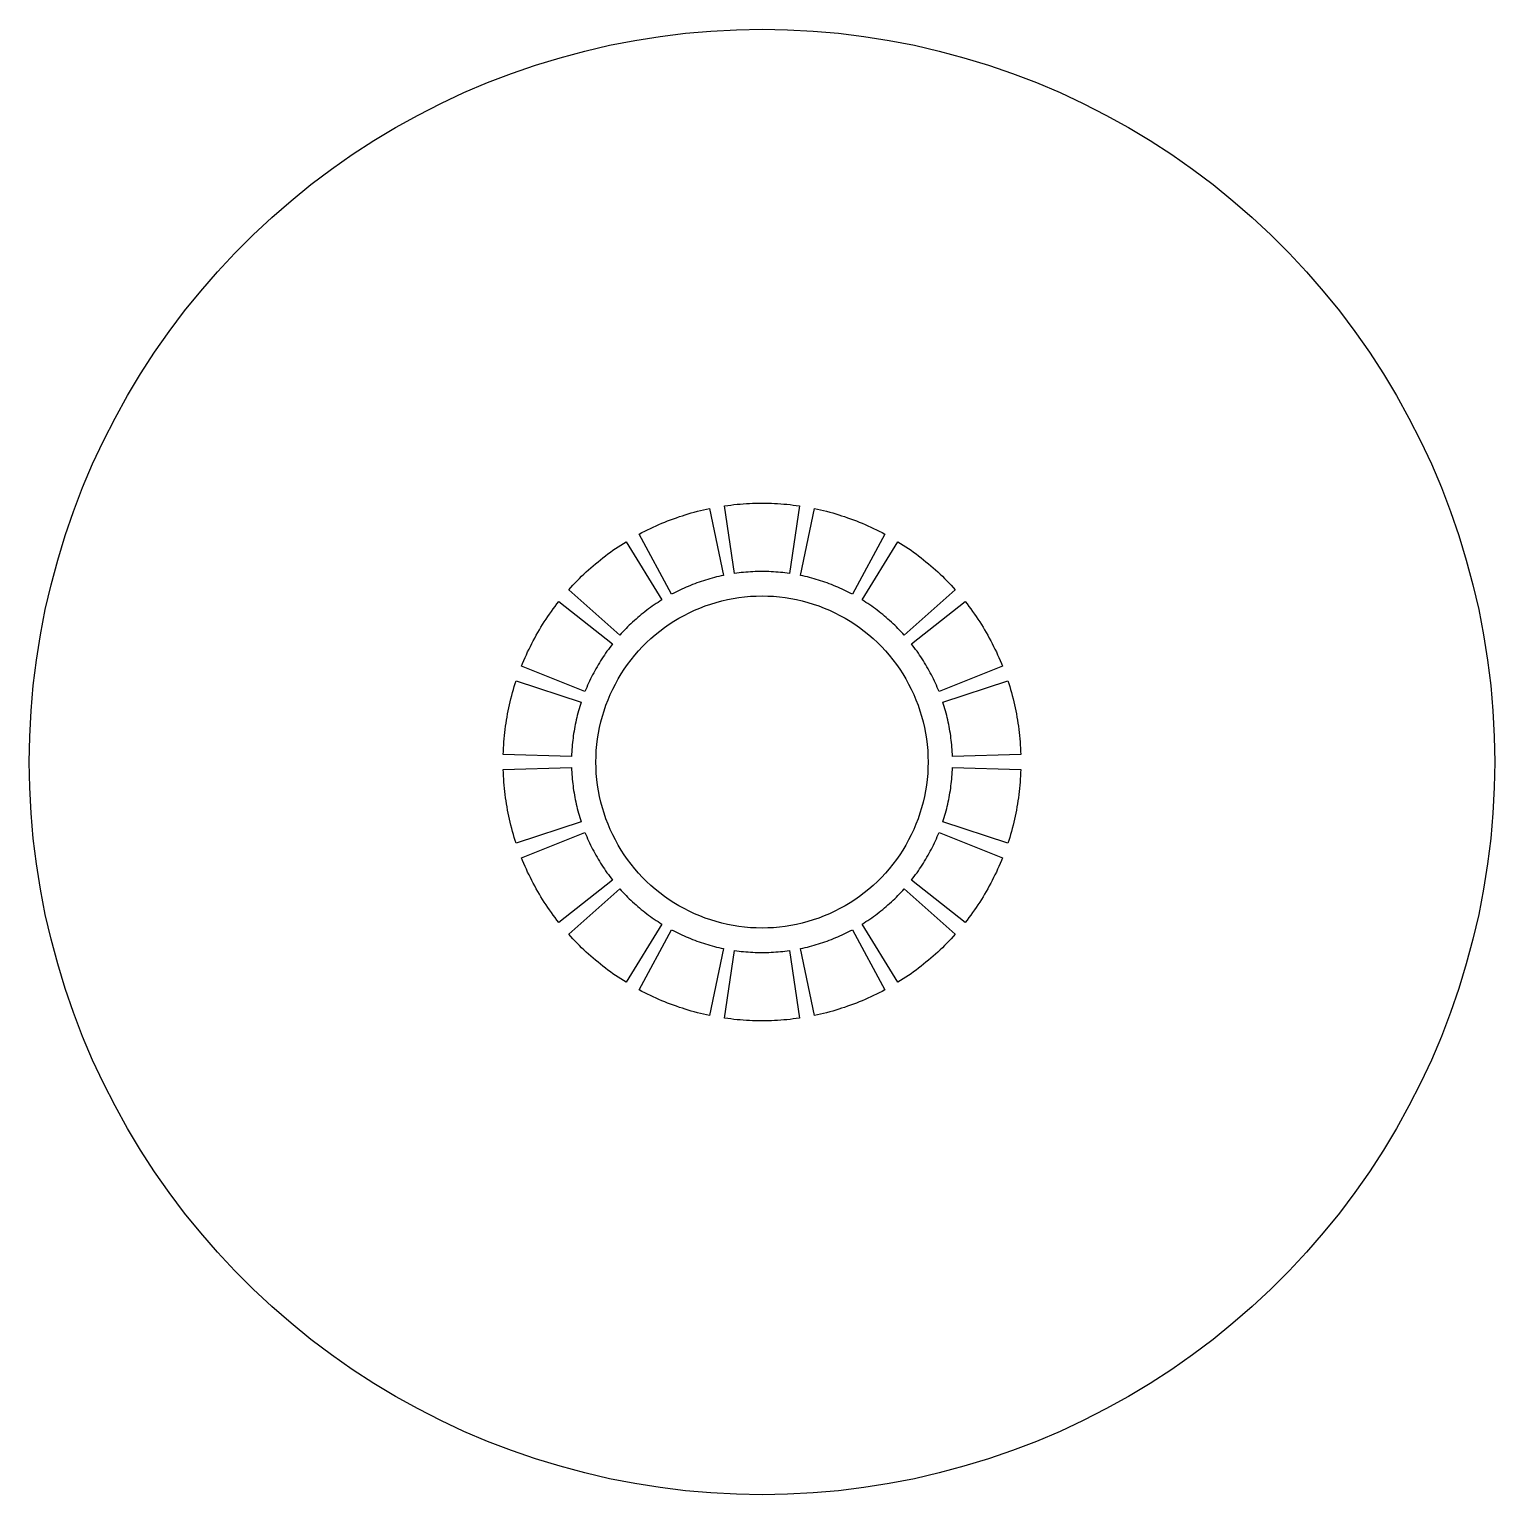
# Model space of a CAD drawing. Header units: metres. Extents: x 0 to 300, y 0 to 300.
import ezdxf

# ---------------------------------------------------------------- set-up
doc = ezdxf.new("R2010")
doc.units = ezdxf.units.M

msp = doc.modelspace()

# ---------------------------------------------------------------- linework, layer by layer
at = {"layer": 'CUT'}
for points in [[(300, 150), (299.9086, 144.7651), (299.6346, 139.5365), (299.1783, 134.3207), (298.5402, 129.124), (297.7212, 123.9528), (296.7221, 118.8132), (295.5444, 113.7117), (294.1893, 108.6544), (292.6585, 103.6475), (290.9539, 98.697), (289.0776, 93.809), (287.0318, 88.9895), (284.8191, 84.2443), (282.4421, 79.5793), (279.9038, 75), (277.2072, 70.5121), (274.3556, 66.1211), (271.3525, 61.8322), (268.2016, 57.6508), (264.9067, 53.5819), (261.4717, 49.6304), (257.901, 45.8012), (254.1988, 42.099), (250.3696, 38.5283), (246.4181, 35.0933), (242.3492, 31.7984), (238.1678, 28.6475), (233.8789, 25.6444), (229.4879, 22.7928), (225, 20.0962), (220.4207, 17.5579), (215.7557, 15.1809), (211.0105, 12.9682), (206.191, 10.9224), (201.303, 9.0461), (196.3525, 7.3415), (191.3456, 5.8107), (186.2883, 4.4556), (181.1868, 3.2779), (176.0472, 2.2788), (170.876, 1.4598), (165.6793, 0.8217), (160.4635, 0.3654), (155.2349, 0.0914), (150, 0), (144.7651, 0.0914), (139.5365, 0.3654), (134.3207, 0.8217), (129.124, 1.4598), (123.9528, 2.2788), (118.8132, 3.2779), (113.7117, 4.4556), (108.6544, 5.8107), (103.6475, 7.3415), (98.697, 9.0461), (93.809, 10.9224), (88.9895, 12.9682), (84.2443, 15.1809), (79.5793, 17.5579), (75, 20.0962), (70.5121, 22.7928), (66.1211, 25.6444), (61.8322, 28.6475), (57.6508, 31.7984), (53.5819, 35.0933), (49.6304, 38.5283), (45.8012, 42.099), (42.099, 45.8012), (38.5283, 49.6304), (35.0933, 53.5819), (31.7984, 57.6508), (28.6475, 61.8322), (25.6444, 66.1211), (22.7928, 70.5121), (20.0962, 75), (17.5579, 79.5793), (15.1809, 84.2443), (12.9682, 88.9895), (10.9224, 93.809), (9.0461, 98.697), (7.3415, 103.6475), (5.8107, 108.6544), (4.4556, 113.7117), (3.2779, 118.8132), (2.2788, 123.9528), (1.4598, 129.124), (0.8217, 134.3207), (0.3654, 139.5365), (0.0914, 144.7651), (0, 150), (0.0914, 155.2349), (0.3654, 160.4635), (0.8217, 165.6793), (1.4598, 170.876), (2.2788, 176.0472), (3.2779, 181.1868), (4.4556, 186.2883), (5.8107, 191.3456), (7.3415, 196.3525), (9.0461, 201.303), (10.9224, 206.191), (12.9682, 211.0105), (15.1809, 215.7557), (17.5579, 220.4207), (20.0962, 225), (22.7928, 229.4879), (25.6444, 233.8789), (28.6475, 238.1678), (31.7984, 242.3492), (35.0933, 246.4181), (38.5283, 250.3696), (42.099, 254.1988), (45.8012, 257.901), (49.6304, 261.4717), (53.5819, 264.9067), (57.6508, 268.2016), (61.8322, 271.3525), (66.1211, 274.3556), (70.5121, 277.2072), (75, 279.9038), (79.5793, 282.4421), (84.2443, 284.8191), (88.9895, 287.0318), (93.809, 289.0776), (98.697, 290.9539), (103.6475, 292.6585), (108.6544, 294.1893), (113.7117, 295.5444), (118.8132, 296.7221), (123.9528, 297.7212), (129.124, 298.5402), (134.3207, 299.1783), (139.5365, 299.6346), (144.7651, 299.9086), (150, 300), (155.2349, 299.9086), (160.4635, 299.6346), (165.6793, 299.1783), (170.876, 298.5402), (176.0472, 297.7212), (181.1868, 296.7221), (186.2883, 295.5444), (191.3456, 294.1893), (196.3525, 292.6585), (201.303, 290.9539), (206.191, 289.0776), (211.0105, 287.0318), (215.7557, 284.8191), (220.4207, 282.4421), (225, 279.9038), (229.4879, 277.2072), (233.8789, 274.3556), (238.1678, 271.3525), (242.3492, 268.2016), (246.4181, 264.9067), (250.3696, 261.4717), (254.1988, 257.901), (257.901, 254.1988), (261.4717, 250.3696), (264.9067, 246.4181), (268.2016, 242.3492), (271.3525, 238.1678), (274.3556, 233.8789), (277.2072, 229.4879), (279.9038, 225), (282.4421, 220.4207), (284.8191, 215.7557), (287.0318, 211.0105), (289.0776, 206.191), (290.9539, 201.303), (292.6585, 196.3525), (294.1893, 191.3456), (295.5444, 186.2883), (296.7221, 181.1868), (297.7212, 176.0472), (298.5402, 170.876), (299.1783, 165.6793), (299.6346, 160.4635), (299.9086, 155.2349)], [(124.8648, 196.6607), (125.4306, 196.9611), (126, 197.2546), (126.5729, 197.5413), (127.1492, 197.8209), (127.7289, 198.0936), (128.3118, 198.3593), (128.8979, 198.6179), (129.4871, 198.8694), (130.0793, 199.1138), (130.6744, 199.351), (131.2723, 199.581), (131.8729, 199.8037), (132.4762, 200.0192), (133.0821, 200.2273), (133.6904, 200.4281), (134.3011, 200.6216), (134.9141, 200.8076), (135.5293, 200.9863), (136.1466, 201.1574), (136.766, 201.3212), (137.3873, 201.4774), (138.0104, 201.6261), (138.6353, 201.7672), (139.2618, 201.9008), (142.0983, 188.1911), (141.6373, 188.0928), (141.1775, 187.989), (140.7189, 187.8796), (140.2618, 187.7646), (139.806, 187.6442), (139.3518, 187.5182), (138.8991, 187.3868), (138.448, 187.2498), (137.9986, 187.1075), (137.551, 186.9597), (137.1051, 186.8066), (136.6612, 186.648), (136.2192, 186.4841), (135.7793, 186.3149), (135.3414, 186.1403), (134.9056, 185.9605), (134.4721, 185.7755), (134.0408, 185.5852), (133.6118, 185.3897), (133.1853, 185.189), (132.7612, 184.9832), (132.3396, 184.7723), (131.9206, 184.5563), (131.5043, 184.3352)], [(142.3395, 202.4435), (142.9739, 202.5322), (143.6094, 202.6133), (144.2458, 202.6867), (144.883, 202.7524), (145.521, 202.8104), (146.1597, 202.8607), (146.7989, 202.9032), (147.4385, 202.9381), (148.0786, 202.9652), (148.7189, 202.9845), (149.3594, 202.9961), (150, 203), (150.6406, 202.9961), (151.2811, 202.9845), (151.9214, 202.9652), (152.5615, 202.9381), (153.2011, 202.9032), (153.8403, 202.8607), (154.479, 202.8104), (155.117, 202.7524), (155.7542, 202.6867), (156.3906, 202.6133), (157.0261, 202.5322), (157.6605, 202.4435), (155.637, 188.5905), (155.1701, 188.6558), (154.7025, 188.7155), (154.2342, 188.7695), (153.7653, 188.8178), (153.2959, 188.8605), (152.8259, 188.8975), (152.3556, 188.9288), (151.8849, 188.9544), (151.4139, 188.9744), (150.9427, 188.9886), (150.4714, 188.9972), (150, 189), (149.5286, 188.9972), (149.0573, 188.9886), (148.5861, 188.9744), (148.1151, 188.9544), (147.6444, 188.9288), (147.1741, 188.8975), (146.7041, 188.8605), (146.2347, 188.8178), (145.7658, 188.7695), (145.2975, 188.7155), (144.8299, 188.6558), (144.363, 188.5905)], [(160.7382, 201.9008), (161.3647, 201.7672), (161.9896, 201.6261), (162.6127, 201.4774), (163.234, 201.3212), (163.8534, 201.1574), (164.4707, 200.9863), (165.0859, 200.8076), (165.6989, 200.6216), (166.3096, 200.4281), (166.9179, 200.2273), (167.5238, 200.0192), (168.1271, 199.8037), (168.7277, 199.581), (169.3256, 199.351), (169.9207, 199.1138), (170.5129, 198.8694), (171.1021, 198.6179), (171.6882, 198.3593), (172.2711, 198.0936), (172.8508, 197.8209), (173.4271, 197.5413), (174, 197.2546), (174.5694, 196.9611), (175.1352, 196.6607), (168.4957, 184.3352), (168.0794, 184.5563), (167.6604, 184.7723), (167.2388, 184.9832), (166.8147, 185.189), (166.3882, 185.3897), (165.9592, 185.5852), (165.5279, 185.7755), (165.0944, 185.9605), (164.6586, 186.1403), (164.2207, 186.3149), (163.7808, 186.4841), (163.3388, 186.648), (162.8949, 186.8066), (162.449, 186.9597), (162.0014, 187.1075), (161.552, 187.2498), (161.1009, 187.3868), (160.6482, 187.5182), (160.194, 187.6442), (159.7382, 187.7646), (159.2811, 187.8796), (158.8225, 187.989), (158.3627, 188.0928), (157.9017, 188.1911)], [(110.4217, 185.25), (110.8507, 185.7258), (111.2853, 186.1963), (111.7257, 186.6616), (112.1716, 187.1216), (112.623, 187.5761), (113.0799, 188.0251), (113.5422, 188.4686), (114.0099, 188.9064), (114.4827, 189.3386), (114.9608, 189.765), (115.444, 190.1856), (115.9323, 190.6004), (116.4255, 191.0092), (116.9236, 191.412), (117.4266, 191.8087), (117.9343, 192.1994), (118.4467, 192.5839), (118.9637, 192.9622), (119.4852, 193.3342), (120.0112, 193.6998), (120.5416, 194.0591), (121.0763, 194.4119), (121.6152, 194.7583), (122.1583, 195.0981), (129.5127, 183.1854), (129.1131, 182.9353), (128.7165, 182.6805), (128.3231, 182.4208), (127.9328, 182.1565), (127.5457, 181.8874), (127.162, 181.6137), (126.7815, 181.3353), (126.4045, 181.0524), (126.0309, 180.7649), (125.6608, 180.473), (125.2942, 180.1766), (124.9313, 179.8757), (124.572, 179.5705), (124.2165, 179.261), (123.8647, 178.9473), (123.5167, 178.6293), (123.1726, 178.3071), (122.8324, 177.9807), (122.4962, 177.6503), (122.164, 177.3159), (121.8359, 176.9774), (121.5118, 176.635), (121.192, 176.2888), (120.8764, 175.9386)], [(177.8417, 195.0981), (178.3848, 194.7583), (178.9237, 194.4119), (179.4584, 194.0591), (179.9888, 193.6998), (180.5148, 193.3342), (181.0363, 192.9622), (181.5533, 192.5839), (182.0657, 192.1994), (182.5734, 191.8087), (183.0764, 191.412), (183.5745, 191.0092), (184.0677, 190.6004), (184.556, 190.1856), (185.0392, 189.765), (185.5173, 189.3386), (185.9901, 188.9064), (186.4578, 188.4686), (186.9201, 188.0251), (187.377, 187.5761), (187.8284, 187.1216), (188.2743, 186.6616), (188.7147, 186.1963), (189.1493, 185.7258), (189.5783, 185.25), (179.1236, 175.9386), (178.808, 176.2888), (178.4882, 176.635), (178.1641, 176.9774), (177.836, 177.3159), (177.5038, 177.6503), (177.1676, 177.9807), (176.8274, 178.3071), (176.4833, 178.6293), (176.1353, 178.9473), (175.7835, 179.261), (175.428, 179.5705), (175.0687, 179.8757), (174.7058, 180.1766), (174.3392, 180.473), (173.9691, 180.7649), (173.5955, 181.0524), (173.2185, 181.3353), (172.838, 181.6137), (172.4543, 181.8874), (172.0672, 182.1565), (171.6769, 182.4208), (171.2835, 182.6805), (170.8869, 182.9353), (170.4873, 183.1854)], [(184, 150), (183.9793, 148.8134), (183.9172, 147.6283), (183.8137, 146.446), (183.6691, 145.2681), (183.4835, 144.096), (183.257, 142.931), (182.9901, 141.7747), (182.6829, 140.6283), (182.3359, 139.4934), (181.9495, 138.3713), (181.5243, 137.2634), (181.0605, 136.171), (180.559, 135.0954), (180.0202, 134.038), (179.4449, 133), (178.8336, 131.9827), (178.1873, 130.9874), (177.5066, 130.0153), (176.7924, 129.0675), (176.0455, 128.1452), (175.2669, 127.2496), (174.4576, 126.3816), (173.6184, 125.5424), (172.7504, 124.7331), (171.8548, 123.9545), (170.9325, 123.2076), (169.9847, 122.4934), (169.0126, 121.8127), (168.0173, 121.1664), (167, 120.5551), (165.962, 119.9798), (164.9046, 119.441), (163.829, 118.9395), (162.7366, 118.4757), (161.6287, 118.0505), (160.5066, 117.6641), (159.3717, 117.3171), (158.2253, 117.0099), (157.069, 116.743), (155.904, 116.5165), (154.7319, 116.3309), (153.554, 116.1863), (152.3717, 116.0828), (151.1866, 116.0207), (150, 116), (148.8134, 116.0207), (147.6283, 116.0828), (146.446, 116.1863), (145.2681, 116.3309), (144.096, 116.5165), (142.931, 116.743), (141.7747, 117.0099), (140.6283, 117.3171), (139.4934, 117.6641), (138.3713, 118.0505), (137.2634, 118.4757), (136.171, 118.9395), (135.0954, 119.441), (134.038, 119.9798), (133, 120.5551), (131.9827, 121.1664), (130.9874, 121.8127), (130.0153, 122.4934), (129.0675, 123.2076), (128.1452, 123.9545), (127.2496, 124.7331), (126.3816, 125.5424), (125.5424, 126.3816), (124.7331, 127.2496), (123.9545, 128.1452), (123.2076, 129.0675), (122.4934, 130.0153), (121.8127, 130.9874), (121.1664, 131.9827), (120.5551, 133), (119.9798, 134.038), (119.441, 135.0954), (118.9395, 136.171), (118.4757, 137.2634), (118.0505, 138.3713), (117.6641, 139.4934), (117.3171, 140.6283), (117.0099, 141.7747), (116.743, 142.931), (116.5165, 144.096), (116.3309, 145.2681), (116.1863, 146.446), (116.0828, 147.6283), (116.0207, 148.8134), (116, 150), (116.0207, 151.1866), (116.0828, 152.3717), (116.1863, 153.554), (116.3309, 154.7319), (116.5165, 155.904), (116.743, 157.069), (117.0099, 158.2253), (117.3171, 159.3717), (117.6641, 160.5066), (118.0505, 161.6287), (118.4757, 162.7366), (118.9395, 163.829), (119.441, 164.9046), (119.9798, 165.962), (120.5551, 167), (121.1664, 168.0173), (121.8127, 169.0126), (122.4934, 169.9847), (123.2076, 170.9325), (123.9545, 171.8548), (124.7331, 172.7504), (125.5424, 173.6184), (126.3816, 174.4576), (127.2496, 175.2669), (128.1452, 176.0455), (129.0675, 176.7924), (130.0153, 177.5066), (130.9874, 178.1873), (131.9827, 178.8336), (133, 179.4449), (134.038, 180.0202), (135.0954, 180.559), (136.171, 181.0605), (137.2634, 181.5243), (138.3713, 181.9495), (139.4934, 182.3359), (140.6283, 182.6829), (141.7747, 182.9901), (142.931, 183.257), (144.096, 183.4835), (145.2681, 183.6691), (146.446, 183.8137), (147.6283, 183.9172), (148.8134, 183.9793), (150, 184), (151.1866, 183.9793), (152.3717, 183.9172), (153.554, 183.8137), (154.7319, 183.6691), (155.904, 183.4835), (157.069, 183.257), (158.2253, 182.9901), (159.3717, 182.6829), (160.5066, 182.3359), (161.6287, 181.9495), (162.7366, 181.5243), (163.829, 181.0605), (164.9046, 180.559), (165.962, 180.0202), (167, 179.4449), (168.0173, 178.8336), (169.0126, 178.1873), (169.9847, 177.5066), (170.9325, 176.7924), (171.8548, 176.0455), (172.7504, 175.2669), (173.6184, 174.4576), (174.4576, 173.6184), (175.2669, 172.7504), (176.0455, 171.8548), (176.7924, 170.9325), (177.5066, 169.9847), (178.1873, 169.0126), (178.8336, 168.0173), (179.4449, 167), (180.0202, 165.962), (180.559, 164.9046), (181.0605, 163.829), (181.5243, 162.7366), (181.9495, 161.6287), (182.3359, 160.5066), (182.6829, 159.3717), (182.9901, 158.2253), (183.257, 157.069), (183.4835, 155.904), (183.6691, 154.7319), (183.8137, 153.554), (183.9172, 152.3717), (183.9793, 151.1866)], [(100.7524, 169.5875), (100.9927, 170.1814), (101.2402, 170.7722), (101.4949, 171.3601), (101.7566, 171.9448), (102.0254, 172.5263), (102.3011, 173.1045), (102.5839, 173.6793), (102.8736, 174.2507), (103.1701, 174.8186), (103.4735, 175.3828), (103.7837, 175.9433), (104.1007, 176.5), (104.4243, 177.0528), (104.7546, 177.6017), (105.0915, 178.1466), (105.435, 178.6873), (105.785, 179.2239), (106.1415, 179.7562), (106.5043, 180.2841), (106.8736, 180.8076), (107.2491, 181.3266), (107.6308, 181.8411), (108.0188, 182.3509), (108.4129, 182.8559), (119.3982, 174.177), (119.1082, 173.8053), (118.8227, 173.4302), (118.5418, 173.0517), (118.2654, 172.6698), (117.9938, 172.2845), (117.7267, 171.8961), (117.4645, 171.5044), (117.2069, 171.1095), (116.9542, 170.7116), (116.7062, 170.3107), (116.4632, 169.9068), (116.225, 169.5), (115.9918, 169.0903), (115.7635, 168.6779), (115.5403, 168.2627), (115.322, 167.8449), (115.1089, 167.4244), (114.9008, 167.0014), (114.6979, 166.5759), (114.5001, 166.148), (114.3075, 165.7178), (114.1202, 165.2852), (113.938, 164.8504), (113.7612, 164.4135)], [(191.5871, 182.8559), (191.9812, 182.3509), (192.3692, 181.8411), (192.7509, 181.3266), (193.1264, 180.8076), (193.4957, 180.2841), (193.8585, 179.7562), (194.215, 179.2239), (194.565, 178.6873), (194.9085, 178.1466), (195.2454, 177.6017), (195.5757, 177.0528), (195.8993, 176.5), (196.2163, 175.9433), (196.5265, 175.3828), (196.8299, 174.8186), (197.1264, 174.2507), (197.4161, 173.6793), (197.6989, 173.1045), (197.9746, 172.5263), (198.2434, 171.9448), (198.5051, 171.3601), (198.7598, 170.7722), (199.0073, 170.1814), (199.2476, 169.5875), (186.2388, 164.4135), (186.062, 164.8504), (185.8798, 165.2852), (185.6925, 165.7178), (185.4999, 166.148), (185.3021, 166.5759), (185.0992, 167.0014), (184.8911, 167.4244), (184.678, 167.8449), (184.4597, 168.2627), (184.2365, 168.6779), (184.0082, 169.0903), (183.775, 169.5), (183.5368, 169.9068), (183.2938, 170.3107), (183.0458, 170.7116), (182.7931, 171.1095), (182.5355, 171.5044), (182.2733, 171.8961), (182.0062, 172.2845), (181.7346, 172.6698), (181.4582, 173.0517), (181.1773, 173.4302), (180.8918, 173.8053), (180.6018, 174.177)], [(97.023, 151.5626), (97.0458, 152.2028), (97.0763, 152.8427), (97.1145, 153.4822), (97.1605, 154.1211), (97.2141, 154.7595), (97.2755, 155.3972), (97.3446, 156.034), (97.4214, 156.67), (97.5058, 157.3051), (97.598, 157.939), (97.6978, 158.5718), (97.8052, 159.2034), (97.9202, 159.8336), (98.0429, 160.4623), (98.1732, 161.0895), (98.311, 161.7152), (98.4564, 162.3391), (98.6093, 162.9612), (98.7697, 163.5814), (98.9376, 164.1996), (99.1129, 164.8157), (99.2957, 165.4297), (99.4859, 166.0414), (99.6835, 166.6508), (112.9747, 162.2525), (112.8293, 161.8041), (112.6893, 161.3539), (112.5548, 160.9021), (112.4258, 160.4488), (112.3022, 159.9938), (112.1842, 159.5375), (112.0717, 159.0797), (111.9647, 158.6206), (111.8633, 158.1602), (111.7674, 157.6987), (111.6772, 157.236), (111.5925, 156.7723), (111.5134, 156.3076), (111.44, 155.8419), (111.3722, 155.3754), (111.3101, 154.9081), (111.2536, 154.4401), (111.2027, 153.9715), (111.1576, 153.5023), (111.1181, 153.0325), (111.0843, 152.5623), (111.0561, 152.0918), (111.0337, 151.6209), (111.017, 151.1498)], [(200.3165, 166.6508), (200.5141, 166.0414), (200.7043, 165.4297), (200.8871, 164.8157), (201.0624, 164.1996), (201.2303, 163.5814), (201.3907, 162.9612), (201.5436, 162.3391), (201.689, 161.7152), (201.8268, 161.0895), (201.9571, 160.4623), (202.0798, 159.8336), (202.1948, 159.2034), (202.3022, 158.5718), (202.402, 157.939), (202.4942, 157.3051), (202.5786, 156.67), (202.6554, 156.034), (202.7245, 155.3972), (202.7859, 154.7595), (202.8395, 154.1211), (202.8855, 153.4822), (202.9237, 152.8427), (202.9542, 152.2028), (202.977, 151.5626), (188.983, 151.1498), (188.9663, 151.6209), (188.9439, 152.0918), (188.9157, 152.5623), (188.8819, 153.0325), (188.8424, 153.5023), (188.7973, 153.9715), (188.7464, 154.4401), (188.6899, 154.9081), (188.6278, 155.3754), (188.56, 155.8419), (188.4866, 156.3076), (188.4075, 156.7723), (188.3228, 157.236), (188.2326, 157.6987), (188.1367, 158.1602), (188.0353, 158.6206), (187.9283, 159.0797), (187.8158, 159.5375), (187.6978, 159.9938), (187.5742, 160.4488), (187.4452, 160.9021), (187.3107, 161.3539), (187.1707, 161.8041), (187.0253, 162.2525)], [(99.6835, 133.3492), (99.4859, 133.9586), (99.2957, 134.5703), (99.1129, 135.1843), (98.9376, 135.8004), (98.7697, 136.4186), (98.6093, 137.0388), (98.4564, 137.6609), (98.311, 138.2848), (98.1732, 138.9105), (98.0429, 139.5377), (97.9202, 140.1664), (97.8052, 140.7966), (97.6978, 141.4282), (97.598, 142.061), (97.5058, 142.6949), (97.4214, 143.33), (97.3446, 143.966), (97.2755, 144.6028), (97.2141, 145.2405), (97.1605, 145.8789), (97.1145, 146.5178), (97.0763, 147.1573), (97.0458, 147.7972), (97.023, 148.4374), (111.017, 148.8502), (111.0337, 148.3791), (111.0561, 147.9082), (111.0843, 147.4377), (111.1181, 146.9675), (111.1576, 146.4977), (111.2027, 146.0285), (111.2536, 145.5599), (111.3101, 145.0919), (111.3722, 144.6246), (111.44, 144.1581), (111.5134, 143.6924), (111.5925, 143.2277), (111.6772, 142.764), (111.7674, 142.3013), (111.8633, 141.8398), (111.9647, 141.3794), (112.0717, 140.9203), (112.1842, 140.4625), (112.3022, 140.0062), (112.4258, 139.5512), (112.5548, 139.0979), (112.6893, 138.6461), (112.8293, 138.1959), (112.9747, 137.7475)], [(202.977, 148.4374), (202.9542, 147.7972), (202.9237, 147.1573), (202.8855, 146.5178), (202.8395, 145.8789), (202.7859, 145.2405), (202.7245, 144.6028), (202.6554, 143.966), (202.5786, 143.33), (202.4942, 142.6949), (202.402, 142.061), (202.3022, 141.4282), (202.1948, 140.7966), (202.0798, 140.1664), (201.9571, 139.5377), (201.8268, 138.9105), (201.689, 138.2848), (201.5436, 137.6609), (201.3907, 137.0388), (201.2303, 136.4186), (201.0624, 135.8004), (200.8871, 135.1843), (200.7043, 134.5703), (200.5141, 133.9586), (200.3165, 133.3492), (187.0253, 137.7475), (187.1707, 138.1959), (187.3107, 138.6461), (187.4452, 139.0979), (187.5742, 139.5512), (187.6978, 140.0062), (187.8158, 140.4625), (187.9283, 140.9203), (188.0353, 141.3794), (188.1367, 141.8398), (188.2326, 142.3013), (188.3228, 142.764), (188.4075, 143.2277), (188.4866, 143.6924), (188.56, 144.1581), (188.6278, 144.6246), (188.6899, 145.0919), (188.7464, 145.5599), (188.7973, 146.0285), (188.8424, 146.4977), (188.8819, 146.9675), (188.9157, 147.4377), (188.9439, 147.9082), (188.9663, 148.3791), (188.983, 148.8502)], [(108.4129, 117.1441), (108.0188, 117.6491), (107.6308, 118.1589), (107.2491, 118.6734), (106.8736, 119.1924), (106.5043, 119.7159), (106.1415, 120.2438), (105.785, 120.7761), (105.435, 121.3127), (105.0915, 121.8534), (104.7546, 122.3983), (104.4243, 122.9472), (104.1007, 123.5), (103.7837, 124.0567), (103.4735, 124.6172), (103.1701, 125.1814), (102.8736, 125.7493), (102.5839, 126.3207), (102.3011, 126.8955), (102.0254, 127.4737), (101.7566, 128.0552), (101.4949, 128.6399), (101.2402, 129.2278), (100.9927, 129.8186), (100.7524, 130.4125), (113.7612, 135.5865), (113.938, 135.1496), (114.1202, 134.7148), (114.3075, 134.2822), (114.5001, 133.852), (114.6979, 133.4241), (114.9008, 132.9986), (115.1089, 132.5756), (115.322, 132.1551), (115.5403, 131.7373), (115.7635, 131.3221), (115.9918, 130.9097), (116.225, 130.5), (116.4632, 130.0932), (116.7062, 129.6893), (116.9542, 129.2884), (117.2069, 128.8905), (117.4645, 128.4956), (117.7267, 128.1039), (117.9938, 127.7155), (118.2654, 127.3302), (118.5418, 126.9483), (118.8227, 126.5698), (119.1082, 126.1947), (119.3982, 125.823)], [(199.2476, 130.4125), (199.0073, 129.8186), (198.7598, 129.2278), (198.5051, 128.6399), (198.2434, 128.0552), (197.9746, 127.4737), (197.6989, 126.8955), (197.4161, 126.3207), (197.1264, 125.7493), (196.8299, 125.1814), (196.5265, 124.6172), (196.2163, 124.0567), (195.8993, 123.5), (195.5757, 122.9472), (195.2454, 122.3983), (194.9085, 121.8534), (194.565, 121.3127), (194.215, 120.7761), (193.8585, 120.2438), (193.4957, 119.7159), (193.1264, 119.1924), (192.7509, 118.6734), (192.3692, 118.1589), (191.9812, 117.6491), (191.5871, 117.1441), (180.6018, 125.823), (180.8918, 126.1947), (181.1773, 126.5698), (181.4582, 126.9483), (181.7346, 127.3302), (182.0062, 127.7155), (182.2733, 128.1039), (182.5355, 128.4956), (182.7931, 128.8905), (183.0458, 129.2884), (183.2938, 129.6893), (183.5368, 130.0932), (183.775, 130.5), (184.0082, 130.9097), (184.2365, 131.3221), (184.4597, 131.7373), (184.678, 132.1551), (184.8911, 132.5756), (185.0992, 132.9986), (185.3021, 133.4241), (185.4999, 133.852), (185.6925, 134.2822), (185.8798, 134.7148), (186.062, 135.1496), (186.2388, 135.5865)], [(122.1583, 104.9019), (121.6152, 105.2417), (121.0763, 105.5881), (120.5416, 105.9409), (120.0112, 106.3002), (119.4852, 106.6658), (118.9637, 107.0378), (118.4467, 107.4161), (117.9343, 107.8006), (117.4266, 108.1913), (116.9236, 108.588), (116.4255, 108.9908), (115.9323, 109.3996), (115.444, 109.8144), (114.9608, 110.235), (114.4827, 110.6614), (114.0099, 111.0936), (113.5422, 111.5314), (113.0799, 111.9749), (112.623, 112.4239), (112.1716, 112.8784), (111.7257, 113.3384), (111.2853, 113.8037), (110.8507, 114.2742), (110.4217, 114.75), (120.8764, 124.0614), (121.192, 123.7112), (121.5118, 123.365), (121.8359, 123.0226), (122.164, 122.6841), (122.4962, 122.3497), (122.8324, 122.0193), (123.1726, 121.6929), (123.5167, 121.3707), (123.8647, 121.0527), (124.2165, 120.739), (124.572, 120.4295), (124.9313, 120.1243), (125.2942, 119.8234), (125.6608, 119.527), (126.0309, 119.2351), (126.4045, 118.9476), (126.7815, 118.6647), (127.162, 118.3863), (127.5457, 118.1126), (127.9328, 117.8435), (128.3231, 117.5792), (128.7165, 117.3195), (129.1131, 117.0647), (129.5127, 116.8146)], [(189.5783, 114.75), (189.1493, 114.2742), (188.7147, 113.8037), (188.2743, 113.3384), (187.8284, 112.8784), (187.377, 112.4239), (186.9201, 111.9749), (186.4578, 111.5314), (185.9901, 111.0936), (185.5173, 110.6614), (185.0392, 110.235), (184.556, 109.8144), (184.0677, 109.3996), (183.5745, 108.9908), (183.0764, 108.588), (182.5734, 108.1913), (182.0657, 107.8006), (181.5533, 107.4161), (181.0363, 107.0378), (180.5148, 106.6658), (179.9888, 106.3002), (179.4584, 105.9409), (178.9237, 105.5881), (178.3848, 105.2417), (177.8417, 104.9019), (170.4873, 116.8146), (170.8869, 117.0647), (171.2835, 117.3195), (171.6769, 117.5792), (172.0672, 117.8435), (172.4543, 118.1126), (172.838, 118.3863), (173.2185, 118.6647), (173.5955, 118.9476), (173.9691, 119.2351), (174.3392, 119.527), (174.7058, 119.8234), (175.0687, 120.1243), (175.428, 120.4295), (175.7835, 120.739), (176.1353, 121.0527), (176.4833, 121.3707), (176.8274, 121.6929), (177.1676, 122.0193), (177.5038, 122.3497), (177.836, 122.6841), (178.1641, 123.0226), (178.4882, 123.365), (178.808, 123.7112), (179.1236, 124.0614)], [(139.2618, 98.0992), (138.6353, 98.2328), (138.0104, 98.3739), (137.3873, 98.5226), (136.766, 98.6788), (136.1466, 98.8426), (135.5293, 99.0137), (134.9141, 99.1924), (134.3011, 99.3784), (133.6904, 99.5719), (133.0821, 99.7727), (132.4762, 99.9808), (131.8729, 100.1963), (131.2723, 100.419), (130.6744, 100.649), (130.0793, 100.8862), (129.4871, 101.1306), (128.8979, 101.3821), (128.3118, 101.6407), (127.7289, 101.9064), (127.1492, 102.1791), (126.5729, 102.4587), (126, 102.7454), (125.4306, 103.0389), (124.8648, 103.3393), (131.5043, 115.6648), (131.9206, 115.4437), (132.3396, 115.2277), (132.7612, 115.0168), (133.1853, 114.811), (133.6118, 114.6103), (134.0408, 114.4148), (134.4721, 114.2245), (134.9056, 114.0395), (135.3414, 113.8597), (135.7793, 113.6851), (136.2192, 113.5159), (136.6612, 113.352), (137.1051, 113.1934), (137.551, 113.0403), (137.9986, 112.8925), (138.448, 112.7502), (138.8991, 112.6132), (139.3518, 112.4818), (139.806, 112.3558), (140.2618, 112.2354), (140.7189, 112.1204), (141.1775, 112.011), (141.6373, 111.9072), (142.0983, 111.8089)], [(175.1352, 103.3393), (174.5694, 103.0389), (174, 102.7454), (173.4271, 102.4587), (172.8508, 102.1791), (172.2711, 101.9064), (171.6882, 101.6407), (171.1021, 101.3821), (170.5129, 101.1306), (169.9207, 100.8862), (169.3256, 100.649), (168.7277, 100.419), (168.1271, 100.1963), (167.5238, 99.9808), (166.9179, 99.7727), (166.3096, 99.5719), (165.6989, 99.3784), (165.0859, 99.1924), (164.4707, 99.0137), (163.8534, 98.8426), (163.234, 98.6788), (162.6127, 98.5226), (161.9896, 98.3739), (161.3647, 98.2328), (160.7382, 98.0992), (157.9017, 111.8089), (158.3627, 111.9072), (158.8225, 112.011), (159.2811, 112.1204), (159.7382, 112.2354), (160.194, 112.3558), (160.6482, 112.4818), (161.1009, 112.6132), (161.552, 112.7502), (162.0014, 112.8925), (162.449, 113.0403), (162.8949, 113.1934), (163.3388, 113.352), (163.7808, 113.5159), (164.2207, 113.6851), (164.6586, 113.8597), (165.0944, 114.0395), (165.5279, 114.2245), (165.9592, 114.4148), (166.3882, 114.6103), (166.8147, 114.811), (167.2388, 115.0168), (167.6604, 115.2277), (168.0794, 115.4437), (168.4957, 115.6648)], [(157.6605, 97.5565), (157.0261, 97.4678), (156.3906, 97.3867), (155.7542, 97.3133), (155.117, 97.2476), (154.479, 97.1896), (153.8403, 97.1393), (153.2011, 97.0968), (152.5615, 97.0619), (151.9214, 97.0348), (151.2811, 97.0155), (150.6406, 97.0039), (150, 97), (149.3594, 97.0039), (148.7189, 97.0155), (148.0786, 97.0348), (147.4385, 97.0619), (146.7989, 97.0968), (146.1597, 97.1393), (145.521, 97.1896), (144.883, 97.2476), (144.2458, 97.3133), (143.6094, 97.3867), (142.9739, 97.4678), (142.3395, 97.5565), (144.363, 111.4095), (144.8299, 111.3442), (145.2975, 111.2845), (145.7658, 111.2305), (146.2347, 111.1822), (146.7041, 111.1395), (147.1741, 111.1025), (147.6444, 111.0712), (148.1151, 111.0456), (148.5861, 111.0256), (149.0573, 111.0114), (149.5286, 111.0028), (150, 111), (150.4714, 111.0028), (150.9427, 111.0114), (151.4139, 111.0256), (151.8849, 111.0456), (152.3556, 111.0712), (152.8259, 111.1025), (153.2959, 111.1395), (153.7653, 111.1822), (154.2342, 111.2305), (154.7025, 111.2845), (155.1701, 111.3442), (155.637, 111.4095)]]:
    msp.add_lwpolyline(points, close=True, dxfattribs=at)

doc.saveas('drawing.dxf')
